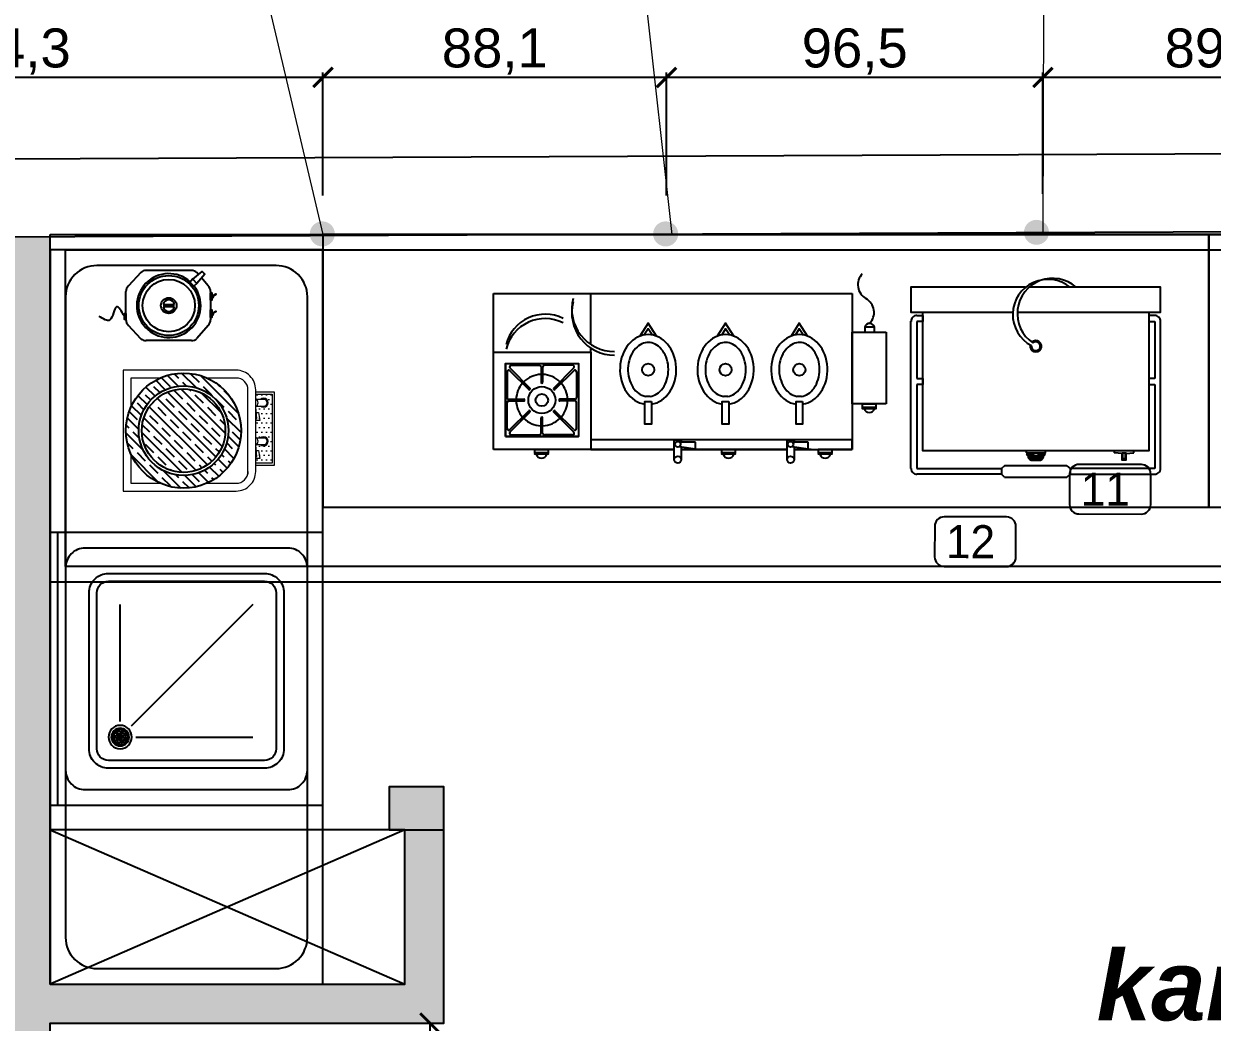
# Model space of a CAD drawing. Header units: millimetres. Extents: x -3164 to 12587, y -18082 to -16228.
# Drawn here: x 2625.7 to 2930.5, y -16748.6 to -16492.4 of the extents above; entities that cross this region are included whole.
import ezdxf

# ---------------------------------------------------------------- set-up
doc = ezdxf.new("R2010")
doc.units = ezdxf.units.MM
doc.layers.add('ELK', color=10, linetype='Continuous')
for name, color, linetype, lineweight in [('Mtm-elk.', 40, 'Continuous', 20), ('OLCU', 40, 'Continuous', 20), ('rmz-elk.', 40, 'Continuous', 20), ('SIVA', 40, 'Continuous', 18)]:
    doc.layers.add(name, color=color, linetype=linetype, lineweight=lineweight)
doc.styles.add('adet', font='stylu.ttf')
doc.styles.add('ARIAL', font='', dxfattribs={"height": 1})
doc.styles.get("Standard").update_dxf_attribs({"font": 'arial.ttf'})
doc.styles.get('ARIAL').set_extended_font_data('Arial', bold=True)
doc.dimstyles.new('ISO-25', dxfattribs={"dimtxt": 10, "dimasz": 5, "dimexe": 1.25, "dimexo": 10, "dimtad": 1, "dimdec": 1, "dimtxsty": 'Standard', "dimblk": 'ARCHTICK', "dimcen": 2.5, "dimadec": 0, "dimazin": 0, "dimtfac": 1, "dimtdec": 1, "dimtmove": 0, "dimatfit": 3, "dimfxl": 1, "dimarcsym": 0})

# ---------------------------------------------------------------- blocks, each defined once
blk = doc.blocks.new('werrewwer')
h = blk.add_hatch()
h.set_pattern_fill('JIS_STN_1E', color=4, scale=3)
edge = h.paths.add_edge_path(flags=17)
edge.add_arc((2073.68, -3450.14), 11.5, 0, 360)
edge = h.paths.add_edge_path()
edge.add_arc((2073.68, -3450.14), 14.77, 0, 360)
h = blk.add_hatch()
h.set_pattern_fill('JIS_STN_1E', color=4, scale=3)
h.paths.add_polyline_path([(2084.38, -3450.14, 1), (2062.97, -3450.14, 1)])
at = {"layer": 'OLCU'}
h = blk.add_hatch(dxfattribs=at)
h.set_pattern_fill('DOTS', scale=0.75, angle=90, style=0)
h.set_pattern_definition([(90, (16709.3536, -16462.2782), (-1.190625, 0.5953125), [0, -1.190625])])
h.paths.add_polyline_path([(2083.07, -3472.88), (2083.07, -3468.64), (2081.84, -3468.64, -0.065316), (2081.67, -3468.88), (2081.67, -3469.87, -2.340364), (2080, -3469.87), (2080, -3468.88, -0.065316), (2079.83, -3468.64), (2079.68, -3468.64), (2078.33, -3468.78), (2078.33, -3469.32), (2076.28, -3469.66), (2076.28, -3468.64), (2071.95, -3468.64, -0.065316), (2071.78, -3468.88), (2071.78, -3469.87, -2.340364), (2070.11, -3469.87), (2070.11, -3468.88, -0.065316), (2069.94, -3468.64), (2069.94, -3468.64), (2068.59, -3468.78), (2068.59, -3469.32), (2066.54, -3469.66), (2066.54, -3468.64), (2065.33, -3468.64), (2065.33, -3472.88)])
at = {"color": 7}
for radius in [14.77, 11.5, 10.71]:
    blk.add_circle((2073.68, -3450.14), radius, dxfattribs=at)
at = {"layer": 'OLCU', "color": 7}
for points in [[(2064.22, -3468.64), (2084.18, -3468.64, 0.414214), (2089.18, -3463.64), (2089.18, -3434.64), (2058.18, -3434.64), (2058.18, -3463.64, 0.414214), (2063.18, -3468.64), (2064.22, -3468.64)], [(2060.18, -3456.14), (2060.18, -3463.64, 0.414214), (2063.18, -3466.64), (2062.55, -3466.64)], [(2063.18, -3466.64), (2084.18, -3466.64, 0.414214), (2087.18, -3463.64), (2087.18, -3456.14)]]:
    blk.add_lwpolyline(points, format="xyb", dxfattribs=at)
for points in [[(2067.68, -3436.64), (2060.18, -3436.64), (2060.18, -3444.14)], [(2087.18, -3444.14), (2087.18, -3436.64), (2079.67, -3436.64)], [(2068.45, -3468.64), (2081.67, -3468.64)]]:
    blk.add_lwpolyline(points, dxfattribs=at)
for points in [[(2064.69, -3468.64), (2083.67, -3468.64), (2083.67, -3473.34), (2064.69, -3473.34)], [(2065.33, -3468.64), (2083.07, -3468.64), (2083.07, -3472.88), (2065.33, -3472.88)]]:
    blk.add_lwpolyline(points, close=True, dxfattribs=at)
for centre in [(2070.95, -3470.67), (2080.84, -3470.67)]:
    blk.add_arc(centre, 1.16, 136.2725, 43.7275, dxfattribs=at)
at = {"layer": 'SIVA', "color": 7, "linetype": 'ByBlock'}
for points in [[(2068.59, -3468.78), (2068.59, -3469.32), (2066.54, -3469.66), (2066.54, -3468.64)], [(2067.03, -3468.64), (2067.03, -3468.95), (2069.94, -3468.64)], [(2070.11, -3468.88), (2070.11, -3471.03)], [(2071.78, -3471.03), (2071.78, -3468.88)], [(2078.33, -3468.78), (2078.33, -3469.32), (2076.28, -3469.66), (2076.28, -3468.64)], [(2076.77, -3468.64), (2076.77, -3468.95), (2079.68, -3468.64)], [(2080, -3468.88), (2080, -3471.03)], [(2081.67, -3471.03), (2081.67, -3468.88)]]:
    blk.add_lwpolyline(points, dxfattribs=at)
for centre, radius, start, end in [((2070.95, -3468.12), 1.13, 207.3147, 332.6853), ((2070.95, -3470.67), 0.911, 203.5192, 336.4808), ((2080.84, -3468.12), 1.13, 207.3147, 332.6853), ((2080.84, -3470.67), 0.911, 203.5192, 336.4808)]:
    blk.add_arc(centre, radius, start, end, dxfattribs=at)
blk = doc.blocks.new('ŞERBETLİK 1Lİ')
at = {"color": 7}
blk.add_blockref('werrewwer', (-2064.69, 3473.34), dxfattribs=at)
blk = doc.blocks.new('derfweewew')
at = {"color": 7}
for p, q in [((2890.31, -3417.59), (2893.73, -3414.42)), ((2895.24, -3413.73), (2902.39, -3413.73)), ((2907.33, -3417.59), (2903.9, -3414.42)), ((2889.82, -3430.56), (2889.82, -3418.9)), ((2907.82, -3430.56), (2907.82, -3418.9)), ((2893.74, -3434.84), (2890.37, -3431.93)), ((2903.9, -3434.84), (2905.9, -3433.12)), ((2906.79, -3432.35), (2907.27, -3431.93)), ((2902.45, -3435.46), (2895.19, -3435.46))]:
    blk.add_line(p, q, dxfattribs=at)
for points in [[(2898.51, -3426.21), (2898.51, -3423.25)], [(2899.12, -3423.25), (2899.12, -3426.21)], [(2905.61, -3430.89), (2907.56, -3433.31), (2906.89, -3433.98), (2904.51, -3431.9)], [(2896.95, -3436.06), (2897.36, -3436.76), (2897.23, -3436.83), (2896.83, -3436.13)], [(2901.4, -3436.06), (2901.8, -3436.76), (2901.67, -3436.83), (2901.27, -3436.13)]]:
    blk.add_lwpolyline(points, dxfattribs=at)
for points in [[(2904.86, -3430.16), (2905.66, -3430.83), (2904.46, -3431.95), (2903.81, -3431.13)], [(2895.75, -3435.46), (2897.69, -3435.46), (2897.69, -3435.81), (2895.75, -3435.81)], [(2900.19, -3435.46), (2902.13, -3435.46), (2902.13, -3435.81), (2900.19, -3435.81)]]:
    blk.add_lwpolyline(points, close=True, dxfattribs=at)
for radius in [7.7, 6.71, 2.01]:
    blk.add_circle((2898.82, -3424.73), radius, dxfattribs=at)
for centre, radius, start, end in [((2898.82, -3424.73), 8.2, 318.0089, 308.0014), ((2895.24, -3415.73), 2, 90, 139.0448), ((2902.39, -3415.73), 2, 40.9552, 90), ((2902.39, -3415.73), 2, 40.9552, 90), ((2891.82, -3418.9), 2, 139.0448, 180), ((2905.82, -3418.9), 2, 0, 40.9552), ((2898.82, -3424.73), 1.51, 101.7162, 258.2838), ((2898.82, -3424.73), 1.51, 281.7162, 78.2838), ((2891.82, -3430.56), 2, 180, 223.5487), ((2905.82, -3430.56), 2, 316.4513, 0), ((2895.19, -3433.46), 2, 223.5487, 270), ((2902.45, -3433.46), 2, 270, 316.4513), ((2902.45, -3433.46), 2, 270, 316.4513), ((2896.72, -3435.81), 0.346, 180, 0), ((2901.16, -3435.81), 0.346, 180, 0)]:
    blk.add_arc(centre, radius, start, end, dxfattribs=at)
blk = doc.blocks.new('wererewewrwer')
at = {"color": 7}
blk.add_lwpolyline([(2737.82, -3442.32), (2736.27, -3442.32), (2736.27, -3441.93), (2737.82, -3441.93)], close=True, dxfattribs=at)
blk.add_spline([(2737.05, -3441.93), (2739.5, -3439.89), (2736.16, -3438.2), (2737.16, -3435.45)], degree=3, dxfattribs=at)
blk.add_blockref('derfweewew', (-158.98, -28.59), dxfattribs=at)
blk = doc.blocks.new('BAR BLENDER')
at = {"color": 7}
blk.add_blockref('wererewewrwer', (-2730.78, 3464.22), dxfattribs=at)
blk = doc.blocks.new('SDFSDFSDF')
h = blk.add_hatch()
h.set_pattern_fill('NET3', scale=0.3, style=0)
h.paths.add_polyline_path([(1571.32, 2188.7, 1), (1575.32, 2188.7, 1)])
h.paths.add_polyline_path([(1573.87, 2188.7, -1), (1572.76, 2188.7, -1)], flags=16)
h.paths.add_polyline_path([(1573.62, 2188.7, 1), (1573.01, 2188.7, 1)], flags=0)
at = {"color": 7}
for points in [[(1536.32, 2146.7), (1576.32, 2146.7, 0.414214), (1581.32, 2151.7), (1581.32, 2191.7, 0.414214), (1576.32, 2196.7), (1536.32, 2196.7, 0.414214), (1531.32, 2191.7), (1531.32, 2151.7, 0.414214)], [(1536.32, 2148.7), (1576.32, 2148.7, 0.414214), (1579.32, 2151.7), (1579.32, 2191.7, 0.414214), (1576.32, 2194.7), (1536.32, 2194.7, 0.414214), (1533.32, 2191.7), (1533.32, 2151.7, 0.414214)]]:
    blk.add_lwpolyline(points, format="xyb", close=True, dxfattribs=at)
for points in [[(1569.32, 2188.7), (1539.32, 2188.7)], [(1539.32, 2154.7), (1570.49, 2185.87)], [(1573.32, 2184.7), (1573.32, 2154.7)]]:
    blk.add_lwpolyline(points, dxfattribs=at)
for radius in [3, 2.28, 2, 0.553, 0.304]:
    blk.add_circle((1573.32, 2188.7), radius, dxfattribs=at)
blk = doc.blocks.new('TEK EVİYELİ 70x70')
at = {"color": 7}
blk.add_lwpolyline([(0, 0), (70, 0), (70, 70), (0, 70)], close=True, dxfattribs=at)
blk.add_lwpolyline([(0, 70), (0, 68), (70, 68)], dxfattribs=at)
blk.add_lwpolyline([(9, 4), (61, 4, 0.414214), (66, 9), (66, 61, 0.414214), (61, 66), (9, 66, 0.414214), (4, 61), (4, 9, 0.414214)], format="xyb", close=True, dxfattribs=at)
at = {"color": 7, "xscale": -1}
blk.add_blockref('SDFSDFSDF', (1590.82, -2136.7), dxfattribs=at)
blk = doc.blocks.new('tryytr3')
at = {"color": 7, "linetype": 'ByBlock', "lineweight": -2}
for p, q in [((2755.75, 2447.85), (2755.75, 2487.85)), ((2755.75, 2487.85), (2847.75, 2487.85)), ((2780.75, 2474.77), (2780.75, 2487.85)), ((2847.75, 2487.85), (2847.75, 2447.85)), ((2847.75, 2459.52), (2847.75, 2477.92)), ((2847.75, 2477.92), (2856.49, 2477.92)), ((2853.46, 2479.26), (2850.99, 2479.26)), ((2850.99, 2479.26), (2850.99, 2477.92)), ((2850.99, 2477.92), (2853.46, 2477.92)), ((2853.46, 2477.92), (2853.46, 2479.26)), ((2856.49, 2477.92), (2856.49, 2459.52)), ((2755.75, 2472.81), (2780.75, 2472.81)), ((2780.75, 2472.81), (2780.75, 2473.86)), ((2780.75, 2472.81), (2780.75, 2447.85)), ((2758.8, 2469.87), (2758.8, 2451.14)), ((2759.96, 2468.76), (2765.16, 2463.53)), ((2760.29, 2469.45), (2767.53, 2469.45)), ((2767.95, 2469.03), (2767.95, 2465.09)), ((2767.95, 2469.03), (2767.95, 2465.09)), ((2768.37, 2469.03), (2768.37, 2465.09)), ((2776.04, 2469.45), (2768.8, 2469.45)), ((2776.36, 2468.76), (2771.17, 2463.53)), ((2759.24, 2467.78), (2759.24, 2461.14)), ((2759.99, 2468.05), (2764.83, 2463.27)), ((2776.33, 2468.05), (2771.5, 2463.27)), ((2777.08, 2467.78), (2777.08, 2461.14)), ((2765.12, 2463.24), (2765.12, 2463.24)), ((2771.2, 2463.24), (2771.2, 2463.24)), ((2759.24, 2453.23), (2759.24, 2459.87)), ((2759.67, 2460.72), (2763.54, 2460.72)), ((2759.67, 2460.3), (2763.54, 2460.3)), ((2776.66, 2460.72), (2772.79, 2460.72)), ((2776.66, 2460.3), (2772.79, 2460.3)), ((2777.08, 2453.23), (2777.08, 2459.87)), ((2759.96, 2452.25), (2765.16, 2457.48)), ((2759.99, 2452.96), (2764.83, 2457.74)), ((2765.12, 2457.77), (2765.12, 2457.77)), ((2776.36, 2452.25), (2771.17, 2457.48)), ((2771.2, 2457.77), (2771.2, 2457.77)), ((2776.33, 2452.96), (2771.5, 2457.74)), ((2856.49, 2459.52), (2847.75, 2459.52)), ((2767.95, 2451.99), (2767.95, 2455.92)), ((2767.95, 2451.99), (2767.95, 2455.92)), ((2768.37, 2451.99), (2768.37, 2455.92)), ((2758.8, 2451.14), (2777.53, 2451.14)), ((2760.29, 2451.56), (2767.53, 2451.56)), ((2776.04, 2451.56), (2768.8, 2451.56)), ((2802.13, 2447.85), (2755.75, 2447.85)), ((2847.75, 2450.35), (2780.75, 2450.35)), ((2780.75, 2450.35), (2780.75, 2447.85)), ((2780.75, 2447.85), (2802.13, 2447.85)), ((2802.13, 2445.22), (2802.13, 2450.35)), ((2802.13, 2450.35), (2803.92, 2450.35)), ((2803.45, 2448.62), (2807.55, 2448.03)), ((2807.55, 2449.71), (2803.53, 2449.71)), ((2803.92, 2450.35), (2803.92, 2449.71)), ((2803.92, 2448.55), (2803.92, 2445.22)), ((2831.07, 2447.85), (2803.92, 2447.85)), ((2803.92, 2447.85), (2831.07, 2447.85)), ((2807.55, 2448.03), (2807.55, 2449.71)), ((2831.07, 2445.22), (2831.07, 2450.35)), ((2831.07, 2450.35), (2832.86, 2450.35)), ((2832.39, 2448.62), (2836.49, 2448.03)), ((2836.49, 2449.71), (2832.47, 2449.71)), ((2832.86, 2450.35), (2832.86, 2449.71)), ((2832.86, 2448.55), (2832.86, 2445.22)), ((2837.23, 2447.85), (2832.86, 2447.85)), ((2832.86, 2447.85), (2837.23, 2447.85)), ((2836.49, 2448.03), (2836.49, 2449.71)), ((2837.23, 2447.85), (2847.75, 2447.85)), ((2847.75, 2447.85), (2839.01, 2447.85)), ((2847.75, 2447.85), (2847.75, 2450.35))]:
    blk.add_line(p, q, dxfattribs=at)
for points in [[(2797.53, 2476.93), (2795.42, 2480.24), (2793.29, 2476.92)], [(2796.41, 2477.23), (2795.42, 2478.79), (2794.42, 2477.23)], [(2817.4, 2476.93), (2815.28, 2480.24), (2813.15, 2476.92)], [(2816.27, 2477.23), (2815.28, 2478.79), (2814.28, 2477.23)], [(2836.31, 2476.93), (2834.19, 2480.24), (2832.07, 2476.92)], [(2835.19, 2477.23), (2834.19, 2478.79), (2833.19, 2477.23)], [(2795.97, 2461.47), (2794.87, 2461.47)], [(2815.83, 2461.47), (2814.73, 2461.47)], [(2834.75, 2461.47), (2833.64, 2461.47)]]:
    blk.add_lwpolyline(points, dxfattribs=at)
for points in [[(2758.8, 2451.14), (2758.8, 2469.87), (2777.53, 2469.87), (2777.53, 2451.14)], [(2758.8, 2451.14), (2758.8, 2469.87), (2777.53, 2469.87), (2777.53, 2451.14)], [(2758.8, 2451.14), (2758.8, 2469.87), (2777.53, 2469.87), (2777.53, 2451.14)], [(2796.27, 2460.18), (2796.27, 2454.32), (2794.57, 2454.32), (2794.57, 2460.18)], [(2816.13, 2460.18), (2816.13, 2454.32), (2814.43, 2454.32), (2814.43, 2460.18)], [(2835.04, 2460.18), (2835.04, 2454.32), (2833.35, 2454.32), (2833.35, 2460.18)], [(2850.43, 2459.52), (2853.81, 2459.52), (2853.81, 2458.62), (2850.43, 2458.62)], [(2850.43, 2458.5), (2853.81, 2458.5), (2853.81, 2458.31), (2850.43, 2458.31)], [(2766.37, 2447.85), (2769.74, 2447.85), (2769.74, 2446.95), (2766.37, 2446.95)], [(2814.32, 2447.85), (2817.7, 2447.85), (2817.7, 2446.95), (2814.32, 2446.95)], [(2839.11, 2447.85), (2842.49, 2447.85), (2842.49, 2446.95), (2839.11, 2446.95)], [(2766.37, 2446.83), (2769.74, 2446.83), (2769.74, 2446.63), (2766.37, 2446.63)], [(2814.32, 2446.83), (2817.7, 2446.83), (2817.7, 2446.63), (2814.32, 2446.63)], [(2839.11, 2446.83), (2842.49, 2446.83), (2842.49, 2446.63), (2839.11, 2446.63)]]:
    blk.add_lwpolyline(points, close=True, dxfattribs=at)
for centre, radius in [((2795.42, 2468.32), 1.55), ((2815.28, 2468.32), 1.55), ((2834.19, 2468.32), 1.55), ((2768.16, 2460.51), 3.46), ((2768.16, 2460.51), 1.59), ((2803.01, 2449.2), 0.725), ((2831.95, 2449.2), 0.725), ((2803.02, 2445.22), 0.894), ((2831.96, 2445.22), 0.894)]:
    blk.add_circle(centre, radius, dxfattribs=at)
for centre, radius, start, end in [((2853.27, 2490.1), 4.06, 136.0838, 240.7452), ((2786.75, 2483.88), 10.91, 165.5183, 270.31), ((2786.75, 2482.97), 10.91, 165.5183, 270.31), ((2849.3, 2483.02), 4.06, 316.0838, 60.7452), ((2769.02, 2472.25), 10.32, 63.5373, 165.8978), ((2769.02, 2471.11), 10.32, 63.5373, 165.8978), ((2852.22, 2478.93), 1.28, 15.2734, 164.7266), ((2760.29, 2469.03), 0.422, 90, 218.852), ((2767.53, 2469.03), 0.422, 0, 90), ((2768.8, 2469.03), 0.422, 90, 180), ((2776.04, 2469.03), 0.422, 321.148, 90), ((2759.67, 2467.78), 0.422, 38.852, 180), ((2768.16, 2460.51), 6.59, 91.8351, 134.7989), ((2768.16, 2460.51), 6.59, 45.2011, 88.1649), ((2776.66, 2467.78), 0.422, 0, 141.148), ((2768.16, 2460.51), 6.59, 138.6252, 178.1649), ((2764.99, 2463.4), 0.211, 218.8596, 308.8529), ((2764.99, 2463.4), 0.211, 308.8643, 38.8465), ((2768.16, 2465.09), 0.211, 180, 270), ((2768.16, 2465.09), 0.211, 270, 360), ((2771.33, 2463.4), 0.211, 141.1535, 231.1357), ((2771.33, 2463.4), 0.211, 231.1471, 321.1404), ((2768.16, 2460.51), 6.59, 1.8351, 41.3748), ((2759.67, 2461.14), 0.422, 180, 270), ((2759.67, 2459.87), 0.422, 90, 180), ((2768.16, 2460.51), 6.59, 181.8351, 221.3748), ((2763.54, 2460.51), 0.211, 0, 90), ((2763.54, 2460.51), 0.211, 270, 0), ((2772.79, 2460.51), 0.211, 90, 180), ((2772.79, 2460.51), 0.211, 180, 270), ((2768.16, 2460.51), 6.59, 318.6252, 358.1649), ((2776.66, 2461.14), 0.422, 270, 360), ((2776.66, 2459.87), 0.422, 360, 90), ((2764.99, 2457.61), 0.211, 51.1471, 141.1404), ((2764.99, 2457.61), 0.211, 321.1535, 51.1357), ((2771.33, 2457.61), 0.211, 128.8643, 218.8465), ((2771.33, 2457.61), 0.211, 38.8596, 128.8529), ((2852.14, 2458.73), 1.42, 197.2576, 342.7424), ((2768.16, 2460.51), 6.59, 225.2011, 268.1649), ((2768.16, 2455.92), 0.211, 90, 180), ((2768.16, 2455.92), 0.211, 360, 90), ((2768.16, 2460.51), 6.59, 271.8351, 314.7989), ((2759.67, 2453.23), 0.422, 180, 321.148), ((2760.29, 2451.99), 0.422, 141.148, 270), ((2767.53, 2451.99), 0.422, 270, 0), ((2768.8, 2451.99), 0.422, 180, 270), ((2776.04, 2451.99), 0.422, 270, 38.852), ((2776.66, 2453.23), 0.422, 218.852, 360), ((2768.08, 2447.05), 1.42, 197.2576, 342.7424), ((2816.03, 2447.05), 1.42, 197.2576, 342.7424), ((2840.82, 2447.05), 1.42, 197.2576, 342.7424)]:
    blk.add_arc(centre, radius, start, end, dxfattribs=at)
for centre in [(2795.42, 2468.36), (2815.28, 2468.36), (2834.19, 2468.36)]:
    blk.add_ellipse(centre, major_axis=(0, 8.96), ratio=0.806542, start_param=3.259065, end_param=9.307306, dxfattribs=at)
for points in [[(2795.97, 2461.47), (2796.54, 2461.56), (2797.12, 2461.77), (2798.21, 2462.48), (2798.73, 2462.98), (2799.62, 2464.23), (2799.99, 2464.97), (2800.49, 2466.61), (2800.62, 2467.5), (2800.61, 2469.28), (2800.48, 2470.16), (2799.97, 2471.8), (2799.6, 2472.54), (2798.7, 2473.78), (2798.18, 2474.27), (2797.08, 2474.97), (2796.51, 2475.18), (2795.37, 2475.33), (2794.8, 2475.28), (2793.66, 2474.92), (2793.1, 2474.6), (2792.06, 2473.68), (2791.58, 2473.08), (2790.82, 2471.67), (2790.53, 2470.85), (2790.21, 2469.13), (2790.18, 2468.22), (2790.38, 2466.47), (2790.61, 2465.62), (2791.28, 2464.11), (2791.72, 2463.45), (2792.72, 2462.41), (2793.27, 2462.02), (2794.17, 2461.62), (2794.52, 2461.53), (2794.87, 2461.47)], [(2815.83, 2461.47), (2816.4, 2461.56), (2816.98, 2461.77), (2818.07, 2462.48), (2818.59, 2462.98), (2819.48, 2464.23), (2819.85, 2464.97), (2820.35, 2466.61), (2820.48, 2467.5), (2820.47, 2469.28), (2820.34, 2470.16), (2819.83, 2471.8), (2819.46, 2472.54), (2818.56, 2473.78), (2818.04, 2474.27), (2816.94, 2474.97), (2816.37, 2475.18), (2815.23, 2475.33), (2814.66, 2475.28), (2813.52, 2474.92), (2812.96, 2474.6), (2811.92, 2473.68), (2811.44, 2473.08), (2810.68, 2471.67), (2810.39, 2470.85), (2810.07, 2469.13), (2810.04, 2468.22), (2810.24, 2466.47), (2810.47, 2465.62), (2811.14, 2464.11), (2811.58, 2463.45), (2812.58, 2462.41), (2813.13, 2462.02), (2814.03, 2461.62), (2814.38, 2461.53), (2814.73, 2461.47)], [(2834.75, 2461.47), (2835.32, 2461.56), (2835.89, 2461.77), (2836.99, 2462.48), (2837.51, 2462.98), (2838.4, 2464.23), (2838.76, 2464.97), (2839.26, 2466.61), (2839.39, 2467.5), (2839.39, 2469.28), (2839.25, 2470.16), (2838.75, 2471.8), (2838.37, 2472.54), (2837.48, 2473.78), (2836.96, 2474.27), (2835.86, 2474.97), (2835.29, 2475.18), (2834.14, 2475.33), (2833.57, 2475.28), (2832.44, 2474.92), (2831.87, 2474.6), (2830.83, 2473.68), (2830.36, 2473.08), (2829.59, 2471.67), (2829.31, 2470.85), (2828.99, 2469.13), (2828.96, 2468.22), (2829.16, 2466.47), (2829.39, 2465.62), (2830.06, 2464.11), (2830.5, 2463.45), (2831.49, 2462.41), (2832.04, 2462.02), (2832.95, 2461.62), (2833.29, 2461.53), (2833.64, 2461.47)]]:
    blk.add_open_spline(points, degree=3, knots=[3.259065, 3.259065, 3.259065, 3.259065, 3.623246, 3.623246, 3.987428, 3.987428, 4.351609, 4.351609, 4.71579, 4.71579, 5.079971, 5.079971, 5.444152, 5.444152, 5.808334, 5.808334, 6.172515, 6.172515, 6.536696, 6.536696, 6.900877, 6.900877, 7.265059, 7.265059, 7.62924, 7.62924, 7.993421, 7.993421, 8.357602, 8.357602, 8.721783, 8.721783, 9.085965, 9.085965, 9.307306, 9.307306, 9.307306, 9.307306], dxfattribs=at)
blk = doc.blocks.new('ÇAY OCAĞI 3 DEMLİKLİ')
at = {"color": 1}
blk.add_blockref('tryytr3', (-2755.75, -2447.85), dxfattribs=at)
blk = doc.blocks.new('ghggfhh')
at = {"color": 7}
blk.add_lwpolyline([(1188.71, 1333.35), (1193.71, 1333.35), (1193.71, 1333.87), (1188.71, 1333.87)], close=True, dxfattribs=at)
blk.add_lwpolyline([(1188.71, 1333), (1189.21, 1332.53), (1189.21, 1332.51, 0.414214), (1190.21, 1331.51), (1192.21, 1331.51, 0.414214), (1193.21, 1332.51), (1193.21, 1332.53), (1193.71, 1333)], format="xyb", dxfattribs=at)
for points in [[(1188.71, 1333), (1190.71, 1333)], [(1189.35, 1332.74), (1193.07, 1332.74)], [(1189.46, 1332.51), (1192.96, 1332.51)], [(1189.5, 1332.27), (1192.92, 1332.27)], [(1189.62, 1332.04), (1192.79, 1332.04)], [(1190.71, 1333.35), (1190.71, 1333)], [(1191.71, 1333.35), (1191.71, 1333)], [(1191.71, 1333), (1193.71, 1333)], [(1189.97, 1331.8), (1192.45, 1331.8)]]:
    blk.add_lwpolyline(points, dxfattribs=at)
blk = doc.blocks.new('ewrte4')
at = {"color": 7}
for points in [[(2337.4, -3672.8), (2337.4, -3672.27), (2332.4, -3672.27), (2332.4, -3672.8)], [(2334.4, -3672.97), (2332.4, -3672.8)], [(2334.4, -3672.8), (2335.4, -3672.8)], [(2334.4, -3672.8), (2334.4, -3673.15)], [(2334.63, -3674.33), (2334.4, -3674.64)], [(2335.17, -3674.33), (2335.4, -3674.64)], [(2335.4, -3672.8), (2335.4, -3673.15)], [(2335.4, -3672.97), (2337.4, -3672.8)]]:
    blk.add_lwpolyline(points, dxfattribs=at)
for points in [[(2334.4, -3672.8), (2335.4, -3672.8), (2335.4, -3674.64), (2334.4, -3674.64)], [(2334.63, -3672.8), (2335.17, -3672.8), (2335.17, -3674.33), (2334.63, -3674.33)]]:
    blk.add_lwpolyline(points, close=True, dxfattribs=at)
blk = doc.blocks.new('wqrewqeqewqe')
at = {"color": 7}
for points in [[(2309.64, -3552.22), (2280.28, -3552.22), (2280.28, -3558.62), (2306.46, -3558.62)], [(2307.56, -3558.62), (2344.28, -3558.62), (2344.28, -3552.22), (2310.6, -3552.22)], [(2281.75, -3559.49), (2283.28, -3559.49), (2283.28, -3560.99), (2281.78, -3560.99)], [(2307.56, -3558.62), (2341.28, -3558.62), (2341.28, -3594.22), (2283.28, -3594.22), (2283.28, -3558.62), (2306.46, -3558.62)], [(2342.82, -3559.49), (2341.28, -3559.49), (2341.28, -3560.99), (2342.78, -3560.99)], [(2280.28, -3560.99), (2280.28, -3560.96)], [(2280.28, -3598.76), (2280.28, -3560.99)], [(2281.78, -3560.99), (2281.78, -3575.67)], [(2342.78, -3560.99), (2342.78, -3575.67)], [(2344.28, -3560.99), (2344.28, -3560.96)], [(2344.28, -3598.76), (2344.28, -3560.99)], [(2281.78, -3575.67), (2283.28, -3575.67), (2283.28, -3577.17), (2281.78, -3577.17)], [(2281.78, -3577.17), (2281.78, -3598.72)], [(2342.78, -3575.67), (2341.28, -3575.67), (2341.28, -3577.17), (2342.78, -3577.17)], [(2342.78, -3577.17), (2342.78, -3598.72)], [(2280.28, -3598.76), (2280.28, -3597.22)], [(2281.78, -3597.22), (2281.78, -3598.72)], [(2281.78, -3598.72), (2303.49, -3598.72)], [(2304.28, -3598.02), (2303.49, -3598.72)], [(2303.49, -3598.72), (2303.49, -3600.22)], [(2320.28, -3598.02), (2304.28, -3598.02)], [(2320.28, -3598.02), (2321.08, -3598.72)], [(2342.78, -3598.72), (2321.08, -3598.72)], [(2321.08, -3598.72), (2321.08, -3600.22)], [(2342.78, -3597.22), (2342.78, -3598.72)], [(2344.28, -3598.76), (2344.28, -3597.22)], [(2281.78, -3600.22), (2281.75, -3600.22)], [(2281.78, -3600.22), (2281.75, -3600.22)], [(2303.49, -3600.22), (2281.78, -3600.22)], [(2304.28, -3600.92), (2303.49, -3600.22)], [(2304.28, -3600.92), (2320.28, -3600.92)], [(2320.28, -3600.92), (2321.08, -3600.22)], [(2321.08, -3600.22), (2342.78, -3600.22)], [(2342.78, -3600.22), (2342.82, -3600.22)], [(2342.78, -3600.22), (2342.82, -3600.22)]]:
    blk.add_lwpolyline(points, dxfattribs=at)
for centre, radius, start, end in [((2315.42, -3559.24), 9.04, 50.9126, 241.8892), ((2316.61, -3559), 9.06, 48.3903, 235.9176), ((2281.77, -3560.97), 1.48, 89.3541, 180.6459), ((2342.8, -3560.97), 1.48, 359.3541, 90.6459), ((2312.28, -3567.36), 1.46, 167.7852, 134.329), ((2312.28, -3567.36), 1.14, 173.219, 131.2594), ((2281.77, -3598.74), 1.48, 179.3541, 270.6459), ((2342.8, -3598.74), 1.48, 269.3541, 0.6459)]:
    blk.add_arc(centre, radius, start, end, dxfattribs=at)
for name, p in [('ghggfhh', (1121.08, -4928.1)), ('ewrte4', (0, 78.05))]:
    blk.add_blockref(name, p, dxfattribs=at)
blk = doc.blocks.new('TOST MAKİNESİ BÜYÜK')
at = {"color": 7}
blk.add_blockref('wqrewqeqewqe', (-2283.28, 3594.22), dxfattribs=at)
blk = doc.blocks.new('_ArchTick')
at = {"color": 0, "linetype": 'ByBlock', "const_width": 0.15}
blk.add_lwpolyline([(-0.5, -0.5), (0.5, 0.5)], dxfattribs=at)
blk = doc.blocks.new('*D153')
at = {"color": 0, "lineweight": -2, "transparency": 16777216}
for p, q in [((2887.06, -16536.03), (2887.06, -16504.92)), ((2976.64, -16506.17), (2887.06, -16506.17)), ((2976.64, -16536.44), (2976.64, -16504.92))]:
    blk.add_line(p, q, dxfattribs=at)
at = {"layer": 'Defpoints', "color": 0, "transparency": 16777216}
for p in [(2887.06, -16506.17), (2887.06, -16546.03), (2976.64, -16546.44)]:
    blk.add_point(p, dxfattribs=at)
at = {"color": 0, "lineweight": -2, "transparency": 16777216, "xscale": 5, "yscale": 5, "zscale": 5, "rotation": 180}
blk.add_blockref('_ArchTick', (2887.06, -16506.17), dxfattribs=at)
at = {"color": 0, "lineweight": -2, "transparency": 16777216, "xscale": 5, "yscale": 5, "zscale": 5}
blk.add_blockref('_ArchTick', (2976.64, -16506.17), dxfattribs=at)
at = {"color": 0, "transparency": 16777216, "insert": (2931.85, -16499.54), "char_height": 10, "attachment_point": 5}
blk.add_mtext('89,6', dxfattribs=at)
blk = doc.blocks.new('*D154')
at = {"color": 0, "lineweight": -2, "transparency": 16777216}
for p, q in [((2790.54, -16536.44), (2790.54, -16504.92)), ((2887.06, -16506.17), (2790.54, -16506.17)), ((2887.06, -16536.03), (2887.06, -16504.92))]:
    blk.add_line(p, q, dxfattribs=at)
at = {"layer": 'Defpoints', "color": 0, "transparency": 16777216}
for p in [(2790.54, -16506.17), (2790.54, -16546.44), (2887.06, -16546.03)]:
    blk.add_point(p, dxfattribs=at)
at = {"color": 0, "lineweight": -2, "transparency": 16777216, "xscale": 5, "yscale": 5, "zscale": 5, "rotation": 180}
blk.add_blockref('_ArchTick', (2790.54, -16506.17), dxfattribs=at)
at = {"color": 0, "lineweight": -2, "transparency": 16777216, "xscale": 5, "yscale": 5, "zscale": 5}
blk.add_blockref('_ArchTick', (2887.06, -16506.17), dxfattribs=at)
at = {"color": 0, "transparency": 16777216, "insert": (2838.8, -16499.54), "char_height": 10, "attachment_point": 5}
blk.add_mtext('96,5', dxfattribs=at)
blk = doc.blocks.new('*D155')
at = {"color": 0, "lineweight": -2, "transparency": 16777216}
for p, q in [((2702.43, -16536.44), (2702.43, -16504.92)), ((2790.54, -16506.17), (2702.43, -16506.17)), ((2790.54, -16536.44), (2790.54, -16504.92))]:
    blk.add_line(p, q, dxfattribs=at)
at = {"layer": 'Defpoints', "color": 0, "transparency": 16777216}
for p in [(2702.43, -16506.17), (2702.43, -16546.44), (2790.54, -16546.44)]:
    blk.add_point(p, dxfattribs=at)
at = {"color": 0, "lineweight": -2, "transparency": 16777216, "xscale": 5, "yscale": 5, "zscale": 5, "rotation": 180}
blk.add_blockref('_ArchTick', (2702.43, -16506.17), dxfattribs=at)
at = {"color": 0, "lineweight": -2, "transparency": 16777216, "xscale": 5, "yscale": 5, "zscale": 5}
blk.add_blockref('_ArchTick', (2790.54, -16506.17), dxfattribs=at)
at = {"color": 0, "transparency": 16777216, "insert": (2746.49, -16499.54), "char_height": 10, "attachment_point": 5}
blk.add_mtext('88,1', dxfattribs=at)
blk = doc.blocks.new('*D156')
at = {"color": 0, "lineweight": -2, "transparency": 16777216}
for p, q in [((2538.1, -16537.51), (2538.1, -16504.92)), ((2702.43, -16506.17), (2538.1, -16506.17)), ((2702.43, -16536.44), (2702.43, -16504.92))]:
    blk.add_line(p, q, dxfattribs=at)
at = {"layer": 'Defpoints', "color": 0, "transparency": 16777216}
for p in [(2538.1, -16506.17), (2702.43, -16546.44), (2538.1, -16547.51)]:
    blk.add_point(p, dxfattribs=at)
at = {"color": 0, "lineweight": -2, "transparency": 16777216, "xscale": 5, "yscale": 5, "zscale": 5, "rotation": 180}
blk.add_blockref('_ArchTick', (2538.1, -16506.17), dxfattribs=at)
at = {"color": 0, "lineweight": -2, "transparency": 16777216, "xscale": 5, "yscale": 5, "zscale": 5}
blk.add_blockref('_ArchTick', (2702.43, -16506.17), dxfattribs=at)
at = {"color": 0, "transparency": 16777216, "insert": (2620.27, -16499.54), "char_height": 10, "attachment_point": 5}
blk.add_mtext('164,3', dxfattribs=at)
blk = doc.blocks.new('*D163')
at = {"color": 0, "lineweight": -2, "transparency": 16777216}
for p, q in [((2642.51, -16748.85), (2731.11, -16748.85)), ((2729.86, -16748.85), (2729.86, -16783.48)), ((2642.53, -16783.48), (2731.11, -16783.48))]:
    blk.add_line(p, q, dxfattribs=at)
at = {"layer": 'Defpoints', "color": 0, "transparency": 16777216}
for p in [(2632.51, -16748.85), (2632.53, -16783.48, 2.42), (2729.86, -16783.48)]:
    blk.add_point(p, dxfattribs=at)
at = {"color": 0, "lineweight": -2, "transparency": 16777216, "xscale": 5, "yscale": 5, "zscale": 5}
for p, rotation in [((2729.86, -16748.85), 90), ((2729.86, -16783.48), 270)]:
    blk.add_blockref('_ArchTick', p, dxfattribs=dict(at, rotation=rotation))
at = {"color": 0, "transparency": 16777216, "insert": (2723.23, -16766.16), "char_height": 10, "attachment_point": 5, "rotation": 90}
blk.add_mtext('34,6', dxfattribs=at)

msp = doc.modelspace()

# ---------------------------------------------------------------- hatches: boundary and pattern name
h = msp.add_hatch(color=256)
h.dxf.hatch_style = 1
h.paths.add_polyline_path([(1879.78, -16539.25), (1879.78, -16550.25), (1893.78, -16550.25), (1893.78, -16539.25)])
h.paths.add_polyline_path([(1672.9, -16653.04), (1686.47, -16656.47), (1689.17, -16645.81), (1675.6, -16642.38)])
h.paths.add_polyline_path([(2370.44, -16699.21), (2384.44, -16699.21), (2384.44, -16688.21), (2370.44, -16688.21)])
h.paths.add_polyline_path([(2719.44, -16688.21), (2719.44, -16699.21), (2733.44, -16699.21), (2733.44, -16688.21)])
h.paths.add_polyline_path([(3869.44, -16700.21), (3883.44, -16700.21), (3883.44, -16689.21), (3869.44, -16689.21)])
h.paths.add_polyline_path([(4281.44, -16696.21), (4281.44, -16707.21), (4295.44, -16707.21), (4295.44, -16696.21)])
h.paths.add_polyline_path([(4295.44, -17581.21), (4295.44, -17570.21), (4281.44, -17570.21), (4281.44, -17581.21)])
h.paths.add_polyline_path([(3845.44, -17581.21), (3845.44, -17570.21), (3831.44, -17570.21), (3831.44, -17581.21)])
h.paths.add_polyline_path([(3434.44, -17570.21), (3434.44, -17581.21), (3448.44, -17581.21), (3448.44, -17570.21)])
h.paths.add_polyline_path([(3082.44, -17570.21), (3082.44, -17581.21), (3096.44, -17581.21), (3096.44, -17570.21)])
h.paths.add_polyline_path([(2719.44, -17581.21), (2733.44, -17581.21), (2733.44, -17570.21), (2719.44, -17570.21)])
h.paths.add_polyline_path([(2370.44, -17570.21), (2370.44, -17581.21), (2384.44, -17581.21), (2384.44, -17570.21)])
h = msp.add_hatch(color=256)
h.dxf.hatch_style = 1
h.paths.add_polyline_path([(2622.51, -16873.85), (2612.51, -16873.85), (2612.51, -16883.85), (2622.51, -16883.85), (2632.51, -16883.85), (2702.51, -16883.85), (2702.51, -16873.85), (2632.51, -16873.85), (2632.51, -16748.85), (2733.44, -16748.85), (2733.44, -16699.21), (2723.44, -16699.21), (2723.44, -16738.85), (2632.51, -16738.85), (2632.51, -16547.11), (2622.51, -16547.16)])
h.paths.add_polyline_path([(2448.12, -16883.85), (2512.51, -16883.85), (2512.51, -16873.85), (2448.12, -16873.85)])
h.paths.add_polyline_path([(2370.44, -16688.21), (2384.44, -16688.21), (2384.44, -16548.17), (2370.44, -16548.23)])
h.paths.add_polyline_path([(2012.51, -16933.85), (1937.51, -16933.85), (1937.51, -16943.85), (2022.51, -16943.85), (2022.51, -16883.85), (2148.12, -16883.85), (2148.12, -16873.85), (2022.51, -16873.85), (2022.51, -16549.7), (2012.51, -16549.75)])
h.paths.add_polyline_path([(1825.51, -16976.69), (1825.51, -17051.82), (1835.51, -17051.82), (1835.51, -16969), (1842.19, -16943.85), (1847.19, -16943.85), (1847.19, -16933.85), (1834.5, -16933.85), (1825.84, -16966.43), (1621.77, -16912.18), (1619.2, -16921.85)])
h.paths.add_polyline_path([(1749.02, -17266), (1695.81, -17476.29), (1705.5, -17478.75), (1745.6, -17320.28), (1771.78, -17326.9), (1774.23, -17317.21), (1748.05, -17310.59), (1758.71, -17268.46), (1785.7, -17161.82), (1835.51, -17161.82), (1835.51, -17151.82), (1835.51, -17141.82), (1825.51, -17141.82), (1825.51, -17151.82), (1777.91, -17151.82)])
h.paths.add_polyline_path([(1943.37, -17370.32), (1904.49, -17523.98), (1905.39, -17523.98), (1905.39, -17534.98), (1901.7, -17534.98), (1895.53, -17559.39), (1905.22, -17561.85), (1955.52, -17363.08), (1929.34, -17356.46), (1926.89, -17366.15)])
h.paths.add_polyline_path([(1590.54, -17460.21), (1592.99, -17450.51), (1491.95, -17425.22), (1489.5, -17434.92)])
h.paths.add_polyline_path([(1668.14, -17479.63), (1677.85, -17482.06), (1680.3, -17472.37), (1670.6, -17469.94)])
at = {"layer": 'rmz-elk.'}
for points in [[(2702.26, -16543.11, 1), (2702.26, -16549.55, 1)], [(2790.31, -16543.11, 1), (2790.31, -16549.55, 1)], [(2885.41, -16542.71, 1), (2885.41, -16549.14, 1)]]:
    msp.add_hatch(color=256, dxfattribs=at).paths.add_polyline_path(points)

# ---------------------------------------------------------------- linework, layer by layer
for p, q in [((2632.51, -16738.85), (2632.51, -16547.11)), ((2723.44, -16699.21), (2632.51, -16699.21)), ((2632.51, -16699.21), (2723.44, -16738.85)), ((2723.44, -16699.21), (2632.51, -16738.85))]:
    msp.add_line(p, q)
for points in [[(1882.82, -17691.15), (3224.04, -17758.97), (4440.58, -17723.82), (4455.43, -16543.63), (3735.69, -16520.21), (3081.32, -16525.21), (1697.57, -16531.08), (1410.08, -17667.24), (1430.45, -17668.27)], [(1883.83, -17671.17), (3224.26, -17738.95), (4420.82, -17704.38), (4435.18, -16562.99), (3735.44, -16540.21), (3081.44, -16545.21), (1713.16, -16551.02), (1621.77, -16912.18)], [(2632.51, -16873.85), (2632.51, -16748.85), (2733.44, -16748.85), (2733.44, -16699.21)], [(2632.51, -16738.85), (2723.44, -16738.85), (2723.44, -16699.21)]]:
    msp.add_lwpolyline(points)
at = {"color": 1}
for points in [[(2632.43, -16546.44), (3081.36, -16546.44), (3081.36, -16635.67), (2632.43, -16635.67)], [(2636.43, -16550.44), (3077.36, -16550.44), (3077.36, -16631.67), (2636.43, -16631.67)]]:
    msp.add_lwpolyline(points, close=True, dxfattribs=at)
for points in [[(2702.43, -16616.44), (2929.6, -16616.44), (2929.6, -16546.44), (2702.43, -16546.44)], [(2929.6, -16616.44), (3081.36, -16616.44), (3081.36, -16546.44), (2929.6, -16546.44)], [(2702.43, -16738.85), (2702.43, -16550.44), (2632.43, -16550.44), (2632.43, -16738.85)], [(2719.44, -16699.21), (2733.44, -16699.21), (2733.44, -16688.21), (2719.44, -16688.21)], [(2719.44, -16699.21), (2733.44, -16699.21), (2733.44, -16688.21), (2719.44, -16688.21)]]:
    msp.add_lwpolyline(points, close=True)
msp.add_lwpolyline([(2698.43, -16726.85), (2698.43, -16562.44, 0.414214), (2690.43, -16554.44), (2644.43, -16554.44, 0.414214), (2636.43, -16562.44), (2636.43, -16726.85, 0.414214), (2644.43, -16734.85), (2690.43, -16734.85, 0.414214)], format="xyb", close=True)
at = {"layer": 'ELK', "color": 6}
for points in [[(2896.29, -16618.19), (2912.29, -16618.22, 0.414214), (2914.71, -16615.8), (2914.73, -16607.94, 0.414214), (2912.31, -16605.51), (2896.31, -16605.48, 0.414214), (2893.89, -16607.9), (2893.88, -16615.77, 0.414214)], [(2861.7, -16631.65), (2877.7, -16631.68, 0.414214), (2880.13, -16629.26), (2880.14, -16621.4, 0.414214), (2877.72, -16618.97), (2861.72, -16618.95, 0.414214), (2859.3, -16621.36), (2859.29, -16629.23, 0.414214)]]:
    msp.add_lwpolyline(points, format="xyb", close=True, dxfattribs=at)
at = {"layer": 'Mtm-elk.'}
for points in [[(2687, -16481.15), (2702.43, -16546.44)], [(2785.17, -16485.69), (2791.92, -16546.44)], [(2887.25, -16488.25), (2887.06, -16546.04)]]:
    msp.add_lwpolyline(points, dxfattribs=at)

# ---------------------------------------------------------------- block references
for name, p, rotation in [('BAR BLENDER', (2673.79, -16573.78), 89.99999999999999), ('ŞERBETLİK 1Lİ', (2689.88, -16605.8), 89.99999999999999), ('TEK EVİYELİ 70x70', (2702.43, -16692.94), 89.99999999999993)]:
    msp.add_blockref(name, p, dxfattribs=dict(rotation=rotation))
for name, p in [('ÇAY OCAĞI 3 DEMLİKLİ', (2746.15, -16601.64)), ('TOST MAKİNESİ BÜYÜK', (2856.23, -16602.01))]:
    msp.add_blockref(name, p)

# ---------------------------------------------------------------- texts
at = {"ltscale": 3, "insert": (2679.83, -16730.15), "char_height": 18, "width": 514.6356, "attachment_point": 1, "style": 'ARIAL'}
msp.add_mtext('\\pi221.01087;{\\fArial|b1|i1|c162|p34;kantin}', dxfattribs=at)
at = {"layer": 'ELK', "color": 6, "style": 'adet'}
for s, p in [('11', (2896.77, -16616.06)), ('12', (2862.19, -16629.53))]:
    msp.add_text(s, height=8.47, rotation=359.9231, dxfattribs=at).set_placement(p)

# ---------------------------------------------------------------- dimensions: what is measured, and where the dimension line sits
for base, p1, p2, picture, middle in [((2538.1, -16506.17), (2702.43, -16546.44), (2538.1, -16547.51), '*D156', (2620.27, -16499.54)), ((2702.43, -16506.17), (2790.54, -16546.44), (2702.43, -16546.44), '*D155', (2746.49, -16499.54)), ((2790.54, -16506.17), (2887.06, -16546.03), (2790.54, -16546.44), '*D154', (2838.8, -16499.54)), ((2887.06, -16506.17), (2976.64, -16546.44), (2887.06, -16546.03), '*D153', (2931.85, -16499.54))]:
    dim = msp.add_linear_dim(base=base, p1=p1, p2=p2, dimstyle='ISO-25', override={"dimtmove": 1})
    dim.commit()
    dim.dimension.update_dxf_attribs({"geometry": picture, "text_midpoint": middle})
dim = msp.add_linear_dim(base=(2729.86, -16783.48), p1=(2632.51, -16748.85), p2=(2632.53, -16783.48, 2.42), angle=90, dimstyle='ISO-25')
dim.commit()
dim.dimension.update_dxf_attribs({"geometry": '*D163', "text_midpoint": (2723.23, -16766.16)})

doc.saveas('drawing.dxf')
